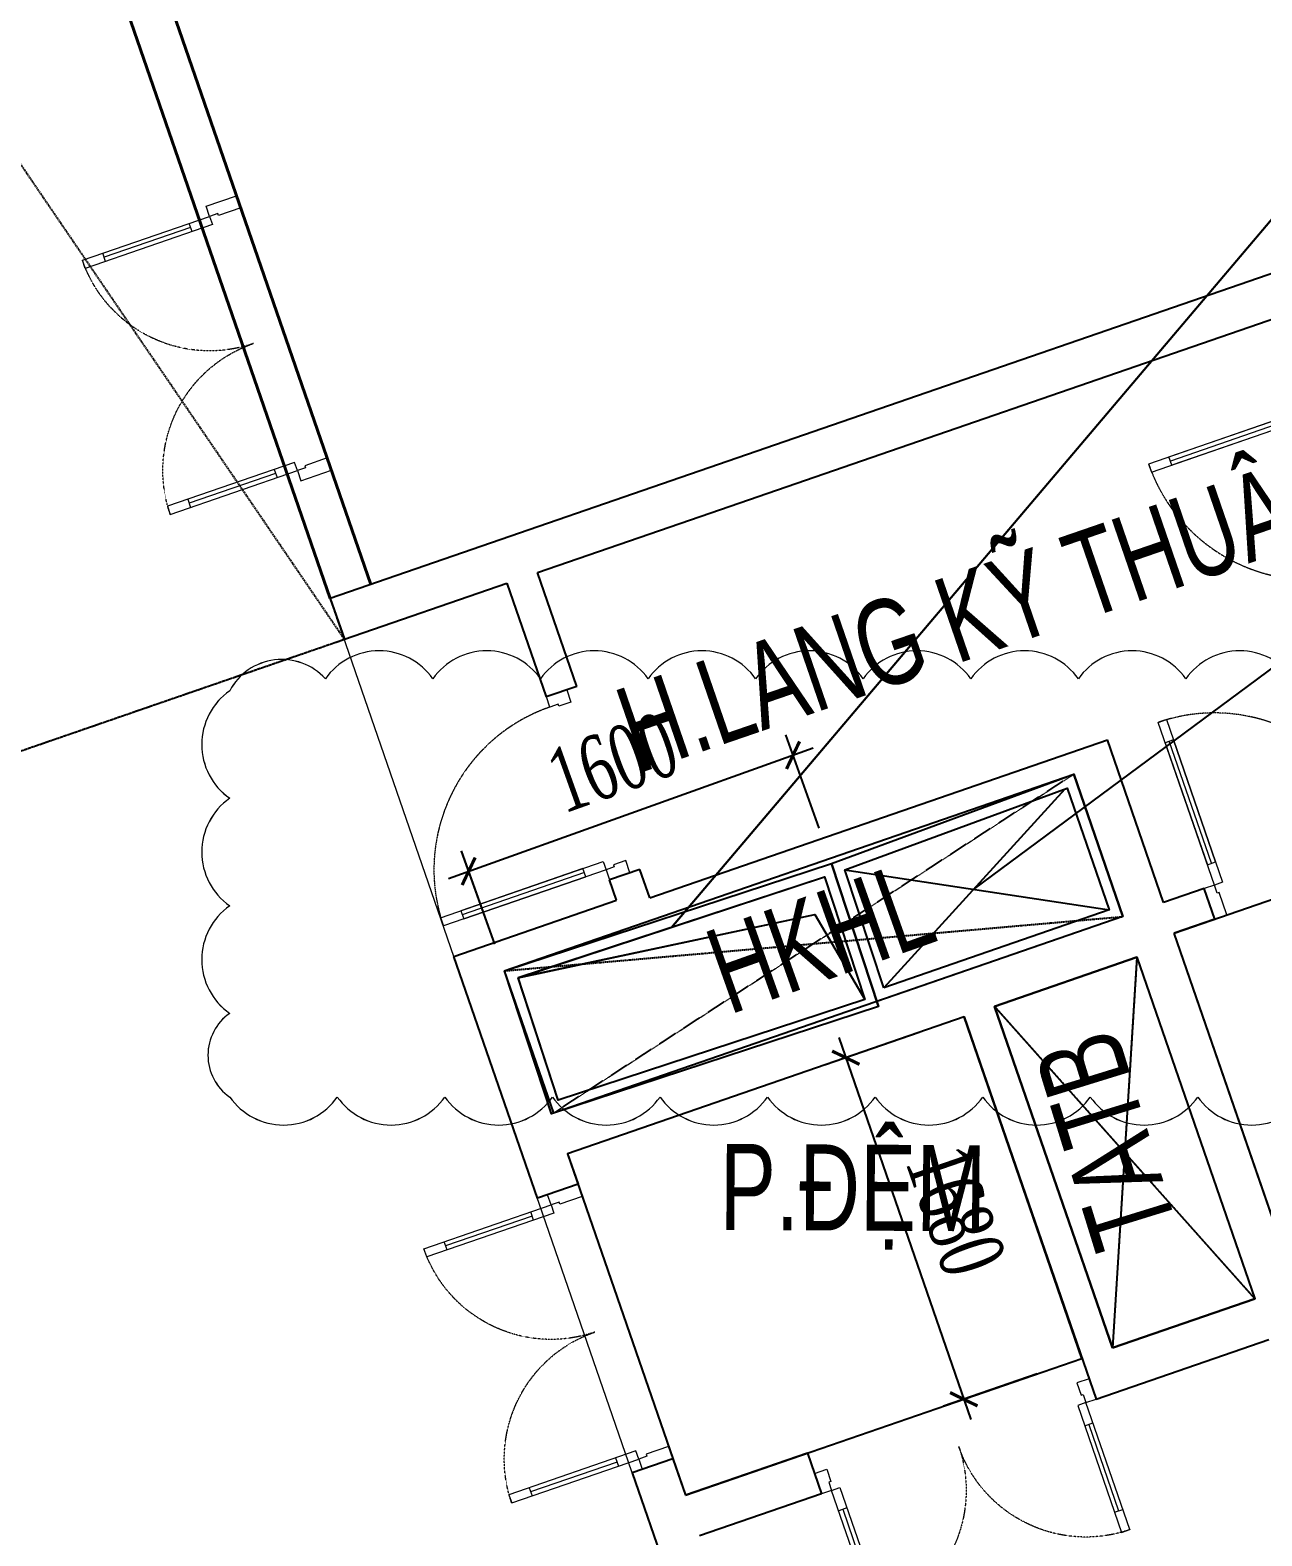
# Model space of a CAD drawing. Header units: millimetres. Extents: x -361340115 to 361596335, y -276742102 to 277032639.
# Drawn here: x 130696 to 136422, y 36125 to 43127 of the extents above; entities that cross this region are included whole.
import ezdxf
from ezdxf.enums import TextEntityAlignment as Align

# ---------------------------------------------------------------- set-up
doc = ezdxf.new("R2010")
doc.units = ezdxf.units.MM
doc.header["$MEASUREMENT"] = 0
for name, pattern in [('DASHED', [4.5, 3, -1.5]), ('Xref_ST_MBDV Cot vach 30.7.2022$0$HIDDEN', [0.375, 0.25, -0.125]), ('Xref_ST_MBDV Cot vach 30.7.2022$0$HIDDEN2', [0.1875, 0.125, -0.0625]), ('Xref_ST_MBDV Cot vach 30.7.2022$0$ST_MBDV Cot vach 220803$0$Xref_ST_MBDV Cot vach 30.7.2022$0$HIDDEN', [0.375, 0.25, -0.125])]:
    doc.linetypes.add(name, pattern=pattern)
for name, color, linetype in [('A-FLOR-OVHD', 40, 'DASHED'), ('A-LANDSCAPE', 83, 'Continuous'), ('KT-Net manh', 139, 'Continuous'), ('Xref_ST_MBDV Cot vach 30.7.2022$0$KT-Khuat', 9, 'Xref_ST_MBDV Cot vach 30.7.2022$0$HIDDEN'), ('Xref_ST_MBDV Cot vach 30.7.2022$0$KT-Text', 7, 'Continuous'), ('Xref_ST_MBDV Cot vach 30.7.2022$0$KT-Tuong', 1, 'Continuous'), ('Xref_ST_MBDV Cot vach 30.7.2022$0$ST_MBDV Cot vach 220803$0$Xref_ST_MBDV Cot vach 30.7.2022$0$KT-Tuong', 1, 'Continuous')]:
    doc.layers.add(name, color=color, linetype=linetype)
doc.layers.add('A-REVCLOUD', color=7, linetype='Continuous', true_color=0xfa291e)
for name, color, linetype, lineweight in [('KT-Kich thuoc', 159, 'Continuous', 18), ('KT-Net cat', 1, 'Continuous', 40), ('KT-Net thay', 7, 'Continuous', 15), ('Xref_ST_MBDV Cot vach 30.7.2022$0$CUA', 37, 'Continuous', 13), ('Xref_ST_MBDV Cot vach 30.7.2022$0$ST_MBDV Cot vach 220803$0$Xref_ST_MBDV Cot vach 30.7.2022$0$CUA', 37, 'Continuous', 13)]:
    doc.layers.add(name, color=color, linetype=linetype, lineweight=lineweight)
doc.layers.add('MEP', color=130, linetype='Continuous', plot=False)
doc.styles.add('vntimeh.shx', font='vntimeh.shx', dxfattribs={"width": 0.65})
doc.styles.add('Xref_ST_MBDV Cot vach 30.7.2022$0$Arial', font='arial.ttf', dxfattribs={"width": 0.7})
doc.dimstyles.new('1-150-HVAC DIM', dxfattribs={"dimscale": 100, "dimtxt": 3, "dimasz": 1, "dimexe": 1, "dimexo": 0, "dimgap": 1, "dimtad": 1, "dimdec": 0, "dimrnd": 10, "dimzin": 0, "dimdsep": 46, "dimtxsty": 'vntimeh.shx', "dimblk": 'ARCHTICK', "dimcen": 0.2, "dimdle": 1, "dimclrd": 7, "dimclre": 7, "dimclrt": 150, "dimadec": 0, "dimazin": 0, "dimtm": 1e-09, "dimtfac": 1, "dimtdec": 0, "dimtix": 1, "dimtmove": 0, "dimatfit": 3, "dimfxl": 3.6, "dimfxlon": 1, "dimtzin": 0, "dimarcsym": 0})

# ---------------------------------------------------------------- blocks, each defined once
blk = doc.blocks.new('*U8')
for p, q in [((-1260, 525), (-1300, 525)), ((-1280, 100), (-1280, 525)), ((-90, 525), (-50, 525)), ((-70, 100), (-70, 525)), ((-1260, 100), (-1300, 100)), ((-90, 100), (-50, 100))]:
    blk.add_line(p, q)
for points in [[(-1300, 0), (-1260, 0), (-1260, 625), (-1300, 625)], [(-50, 0), (-90, 0), (-90, 625), (-50, 625)], [(-1350, -100), (-1290, -100), (-1290, -40), (-1300, -40), (-1300, 0), (-1350, 0)], [(0, -100), (-60, -100), (-60, -40), (-50, -40), (-50, 0), (0, 0)]]:
    blk.add_lwpolyline(points, close=True)
at = {"linetype": 'Xref_ST_MBDV Cot vach 30.7.2022$0$HIDDEN2'}
for centre, start, end in [((-1300, 0), 0, 89.99996), ((-50, 0), 90.00004, 180)]:
    blk.add_arc(centre, 625, start, end, dxfattribs=at)
blk = doc.blocks.new('*U169')
for p, q in [((-1260, -100), (-1300, -100)), ((-1280, -100), (-1280, -525)), ((-90, -100), (-50, -100)), ((-70, -100), (-70, -525)), ((-1260, -525), (-1300, -525)), ((-90, -525), (-50, -525))]:
    blk.add_line(p, q)
for points in [[(-1350, 150), (-1290, 150), (-1290, 40), (-1300, 40), (-1300, 0), (-1350, 0)], [(0, 150), (-60, 150), (-60, 40), (-50, 40), (-50, 0), (0, 0)], [(-1300, 0), (-1260, 0), (-1260, -625), (-1300, -625)], [(-50, 0), (-90, 0), (-90, -625), (-50, -625)]]:
    blk.add_lwpolyline(points, close=True)
at = {"linetype": 'Xref_ST_MBDV Cot vach 30.7.2022$0$HIDDEN2'}
for centre, start, end in [((-1300, 0), 270.00004, 0), ((-50, 0), 180, 269.99996)]:
    blk.add_arc(centre, 625, start, end, dxfattribs=at)
blk = doc.blocks.new('*U10')
blk.add_line((70, 100), (70, 700))
for points in [[(50, 0), (50, 800), (90, 800), (90, 0)], [(50, 100), (90, 100), (90, 700), (50, 700)], [(0, -100), (60, -100), (60, -40), (50, -40), (50, 0), (0, 0)], [(900, -100), (840, -100), (840, -40), (850, -40), (850, 0), (900, 0)]]:
    blk.add_lwpolyline(points, close=True)
at = {"linetype": 'Xref_ST_MBDV Cot vach 30.7.2022$0$HIDDEN'}
blk.add_arc((50, 0), 800, 0, 90, dxfattribs=at)
blk = doc.blocks.new('*U15')
blk.add_line((-70, 100), (-70, 700))
for points in [[(-50, 0), (-50, 800), (-90, 800), (-90, 0)], [(-50, 100), (-90, 100), (-90, 700), (-50, 700)], [(-900, -100), (-840, -100), (-840, -40), (-850, -40), (-850, 0), (-900, 0)], [(0, -100), (-60, -100), (-60, -40), (-50, -40), (-50, 0), (0, 0)]]:
    blk.add_lwpolyline(points, close=True)
at = {"linetype": 'Xref_ST_MBDV Cot vach 30.7.2022$0$ST_MBDV Cot vach 220803$0$Xref_ST_MBDV Cot vach 30.7.2022$0$HIDDEN'}
blk.add_arc((-50, 0), 800, 90, 180, dxfattribs=at)
blk = doc.blocks.new('*U16')
blk.add_line((70, 100), (70, 700))
for points in [[(50, 0), (50, 800), (90, 800), (90, 0)], [(50, 100), (90, 100), (90, 700), (50, 700)], [(0, -150), (60, -150), (60, -40), (50, -40), (50, 0), (0, 0)], [(900, -150), (840, -150), (840, -40), (850, -40), (850, 0), (900, 0)]]:
    blk.add_lwpolyline(points, close=True)
at = {"linetype": 'Xref_ST_MBDV Cot vach 30.7.2022$0$ST_MBDV Cot vach 220803$0$Xref_ST_MBDV Cot vach 30.7.2022$0$HIDDEN'}
blk.add_arc((50, 0), 800, 0, 90, dxfattribs=at)
blk = doc.blocks.new('skylight+openings')
at = {"layer": 'A-FLOR-OVHD', "elevation": 0.2}
blk.add_lwpolyline([(53434.3, 5800), (55220.3, 5800), (55220.3, 12365.2), (53434.3, 12365.2)], close=True, dxfattribs=at)
blk.add_lwpolyline([(55220.3, 5800), (53434.3, 12365.2)], dxfattribs=at)
blk = doc.blocks.new('_ARCHTICK')
at = {"color": 0, "linetype": 'ByBlock', "const_width": 0.15}
blk.add_lwpolyline([(-0.5, -0.5), (0.5, 0.5)], dxfattribs=at)
blk = doc.blocks.new('*D210')
at = {"layer": 'Defpoints', "color": 0, "transparency": 16777216}
for p in [(58506.1, -89120.7, 0), (59054.3, -90708.8, 0), (57701.4, -91175.9, 0)]:
    blk.add_point(p, dxfattribs=at)
at = {"layer": 'KT-Net manh', "color": 7, "lineweight": -2, "transparency": 16777216}
for p, q in [((57493.4, -89470.4, 0), (57058.6, -89620.5, 0)), ((57120.5, -89493.3, 0), (57734, -91270.4, 0)), ((58041.7, -91058.4, 0), (57606.9, -91208.5, 0))]:
    blk.add_line(p, q, dxfattribs=at)
at = {"layer": 'KT-Net manh', "color": 7, "lineweight": -2, "transparency": 16777216, "xscale": 100, "yscale": 100, "zscale": 100}
for p, rotation in [((57153.1, -89587.8, 0), 109.0471379539804), ((57701.4, -91175.9, 0), 289.0471379539804)]:
    blk.add_blockref('_ARCHTICK', p, dxfattribs=dict(at, rotation=rotation))
at = {"layer": 'KT-Net manh', "color": 150, "transparency": 16777216, "insert": (57663.6, -90300.3, 0), "char_height": 300, "attachment_point": 5, "rotation": 289.04714, "style": 'vntimeh.shx'}
blk.add_mtext('1680', dxfattribs=at)
blk = doc.blocks.new('*D224')
at = {"layer": 'Defpoints', "color": 0, "transparency": 16777216}
for p in [(56907.7, -88181.3, 0), (57073.3, -88644.3, 0), (55565.6, -89183.8, 0)]:
    blk.add_point(p, dxfattribs=at)
at = {"layer": 'KT-Net manh', "color": 7, "lineweight": -2, "transparency": 16777216}
for p, q in [((55305.8, -88754.5, 0), (57001.8, -88147.6, 0)), ((57028.9, -88520.2, 0), (56874, -88087.1, 0)), ((55521.3, -89059.7, 0), (55366.3, -88626.6, 0))]:
    blk.add_line(p, q, dxfattribs=at)
at = {"layer": 'KT-Net manh', "color": 7, "lineweight": -2, "transparency": 16777216, "xscale": 100, "yscale": 100, "zscale": 100}
for p, rotation in [((56907.7, -88181.3, 0), 19.68954384899812), ((55400, -88720.8, 0), 199.6895438489981)]:
    blk.add_blockref('_ARCHTICK', p, dxfattribs=dict(at, rotation=rotation))
at = {"layer": 'KT-Net manh', "color": 150, "transparency": 16777216, "insert": (56069.6, -88215.6, 0), "char_height": 300, "attachment_point": 5, "rotation": 19.68954, "style": 'vntimeh.shx'}
blk.add_mtext('1600', dxfattribs=at)
blk = doc.blocks.new('A$C3d8987ab')
at = {"elevation": 0}
blk.add_lwpolyline([(57305, -89349.3), (57086.5, -88684.3), (58212.4, -88270), (58440.8, -88931.7), (57297.5, -89326.4)], dxfattribs=at)
at = {"layer": 'A-REVCLOUD', "color": 6, "elevation": -0.1}
for points in [[(56342.1, -88981.5), (68319.1, -74844.5), (79919.7, -74844.5)], [(57745.8, -88805), (68319.1, -80967.9), (79919.7, -80967.9)]]:
    blk.add_lwpolyline(points, dxfattribs=at)
at = {"layer": 'A-REVCLOUD', "color": 210, "elevation": 0}
blk.add_lwpolyline([(57329.1, -89262.6), (57149, -88714.5), (58181.7, -88334.6), (58377.2, -88900.7)], close=True, dxfattribs=at)
for points in [[(58170.4, -88338.7), (57329.1, -89262.6)], [(57149, -88714.5), (58377.2, -88900.7)]]:
    blk.add_lwpolyline(points, dxfattribs=at)
at = {"layer": 'A-REVCLOUD', "color": 7, "extrusion": (5.2137e-06, -1.58677e-05, 1), "elevation": 1.7}
blk.add_lwpolyline([(55566.4, -89183.7), (57086.5, -88684.3), (57305, -89349.3), (55784.9, -89848.7)], close=True, dxfattribs=at)
at = {"layer": 'A-REVCLOUD', "color": 210, "extrusion": (5.2137e-06, -1.58677e-05, 1), "elevation": 1.7}
blk.add_lwpolyline([(55629.5, -89215.6), (57054.6, -88747.4), (57241.9, -89317.4), (55816.8, -89785.6)], close=True, dxfattribs=at)
blk.add_lwpolyline([(55629.5, -89215.6), (57009.1, -88921.2), (57241.9, -89317.4)], dxfattribs=at)
at = {"layer": 'KT-Net manh', "color": 6, "elevation": 0}
for points in [[(58392.6, -90937.2), (57844.4, -89349.2), (58506.1, -89120.7), (59054.3, -90708.8), (58392.6, -90937.2)], [(58506.1, -89120.7), (58392.6, -90937.2)], [(57844.4, -89349.2), (59054.3, -90708.8)]]:
    blk.add_lwpolyline(points, dxfattribs=at)
at = {"layer": 'KT-Net thay', "color": 1, "elevation": 0}
blk.add_lwpolyline([(59233.9, -87825.9, 0.520567), (58733.9, -87825.9, 0.520567), (58233.9, -87825.9, 0.520567), (57733.9, -87825.9, 0.520567), (57233.9, -87825.9, 0.520567), (56733.9, -87825.9, 0.520567), (56233.9, -87825.9, 0.520567), (55733.9, -87825.9, 0.520567), (55233.9, -87825.9, 0.520567), (54733.9, -87825.9, 0.520567), (54289.5, -87881.5, 0.520567), (54289.5, -88381.5, 0.520567), (54289.5, -88881.5, 0.520567), (54289.5, -89381.5, 0.520567), (54289.5, -89770.7, 0.520567), (54789.5, -89770.7, 0.520567), (55289.5, -89770.7, 0.520567), (55789.5, -89770.7, 0.520567), (56289.5, -89770.7, 0.520567), (56789.5, -89770.7, 0.520567), (57289.5, -89770.7, 0.520567), (57789.5, -89770.7, 0.520567), (58289.5, -89770.7, 0.520567), (58789.5, -89770.7, 0.520567), (59289.5, -89770.7, 0.520567)], format="xyb", dxfattribs=at)
at = {"layer": 'KT-Net manh', "color": 3}
for p1, p2, distance, picture, middle in [((55565.6, -89183.8, 0), (57073.3, -88644.3, 0), 491.7, '*D224', (56069.6, -88215.6, 0)), ((58506.1, -89120.7, 0), (59054.3, -90708.8, 0), -1431.3, '*D210', (57663.6, -90300.3, 0))]:
    dim = blk.add_aligned_dim(p1=p1, p2=p2, distance=distance, dimstyle='1-150-HVAC DIM', dxfattribs=at)
    dim.commit()
    dim.dimension.update_dxf_attribs({"geometry": picture, "text_midpoint": middle})
blk = doc.blocks.new('A$Cd3fdeb23')
blk.add_blockref('A$C3d8987ab', (-104053.5, 107286.2, 0))

msp = doc.modelspace()

# ---------------------------------------------------------------- hatches: boundary and pattern name
at = {"layer": 'A-LANDSCAPE'}
h = msp.add_hatch(dxfattribs=at)
h.set_pattern_fill('GRASS', color=256, scale=300)
h.set_pattern_definition([(109.04714, (211384.8, 56962.35), (-269.7463, 131.28946), [56.25, -368.0141]), (64.04714, (211384.8, 56962.35), (-269.7463, 131.2895), [56.25, -243.75]), (154.04714, (211384.8, 56962.35), (-131.2895, -269.7463), [56.25, -243.75])])
edge = h.paths.add_edge_path()
edge.add_spline(control_points=[(134329.4, 22776.3), (134427.5, 19328.2), (131017.1, 18809.7), (127606.7, 18291.3), (126675.7, 21612.9), (125744.7, 24934.4), (128927.7, 26264.1)], knot_values=[2, 2, 2, 3.448374, 3.448374, 4.896747, 4.896747, 6.345121, 6.345121, 6.345121], weights=[1, 0.749038, 1, 0.749038, 1, 0.749038, 1], degree=2, periodic=0)
edge.add_spline(control_points=[(128927.7, 26264.1), (129840.3, 26579.1), (130752.8, 26894.2)], knot_values=[6.345121, 6.345121, 6.345121, 7.345121, 7.345121, 7.345121], weights=[1, 1, 1], degree=2, periodic=0)
edge.add_spline(control_points=[(130752.8, 26894.2), (130229.4, 28410.4), (129705.9, 29926.6)], knot_values=[7.345121, 7.345121, 7.345121, 8.345121, 8.345121, 8.345121], weights=[1, 1, 1], degree=2, periodic=0)
edge.add_spline(control_points=[(129705.9, 29926.6), (127986.5, 29333), (126267, 28739.4)], knot_values=[8.345121, 8.345121, 8.345121, 9.345121, 9.345121, 9.345121], weights=[1, 1, 1], degree=2, periodic=0)
edge.add_spline(control_points=[(126267, 28739.4), (126062.3, 29788.3), (125045.8, 30118.6)], knot_values=[9.345121, 9.345121, 9.345121, 10.409051, 10.409051, 10.409051], weights=[1, 0.861812, 1], degree=2, periodic=0)
edge.add_spline(control_points=[(125045.8, 30118.6), (122799.5, 30611), (122281.7, 32851.5), (121763.8, 35092.1), (123566.1, 36520.3)], knot_values=[10.409051, 10.409051, 10.409051, 11.536896, 11.536896, 12.66474, 12.66474, 12.66474], weights=[1, 0.845165, 1, 0.845165, 1], degree=2, periodic=0)
edge.add_spline(control_points=[(123566.1, 36520.3), (124280.9, 38718.3), (122133.1, 39572.1)], knot_values=[12.66474, 12.66474, 12.66474, 14.171546, 14.171546, 14.171546], weights=[1, 0.729365, 1], degree=2, periodic=0)
edge.add_spline(control_points=[(122133.1, 39572.1), (120289.4, 40437.7), (120971.1, 42357.1)], knot_values=[14.171546, 14.171546, 14.171546, 15.64462, 15.64462, 15.64462], weights=[1, 0.740799, 1], degree=2, periodic=0)
edge.add_spline(control_points=[(120971.1, 42357.1), (121570.7, 43812), (120444.3, 44911)], knot_values=[15.64462, 15.64462, 15.64462, 16.833182, 16.833182, 16.833182], weights=[1, 0.828551, 1], degree=2, periodic=0)
edge.add_spline(control_points=[(120444.3, 44911), (119648.3, 45675.7), (118852.3, 46440.5)], knot_values=[16.833182, 16.833182, 16.833182, 17.833182, 17.833182, 17.833182], weights=[1, 1, 1], degree=2, periodic=0)
edge.add_spline(control_points=[(118852.3, 46440.5), (118375.9, 46898.2), (118135.8, 47513.6)], knot_values=[17.833182, 17.833182, 17.833182, 18.266675, 18.266675, 18.266675], weights=[1, 0.976602, 1], degree=2, periodic=0)
edge.add_spline(control_points=[(118135.8, 47513.6), (111293.6, 45150.8), (104451.4, 42788)], knot_values=[18.266675, 18.266675, 18.266675, 19.266675, 19.266675, 19.266675], weights=[1, 1, 1], degree=2, periodic=0)
edge.add_spline(control_points=[(104451.4, 42788), (104696, 42079.5), (104940.7, 41371)], knot_values=[19.266675, 19.266675, 19.266675, 20.266675, 20.266675, 20.266675], weights=[1, 1, 1], degree=2, periodic=0)
edge.add_spline(control_points=[(104940.7, 41371), (102175.6, 40416.3), (99410.6, 39461.7)], knot_values=[20.266675, 20.266675, 20.266675, 21.266675, 21.266675, 21.266675], weights=[1, 1, 1], degree=2, periodic=0)
edge.add_spline(control_points=[(99410.6, 39461.7), (99590.7, 38939.6), (99770.8, 38417.5)], knot_values=[21.266675, 21.266675, 21.266675, 22.266675, 22.266675, 22.266675], weights=[1, 1, 1], degree=2, periodic=0)
edge.add_spline(control_points=[(99770.8, 38417.5), (105230.6, 40301.2), (110690.3, 42184.8)], knot_values=[22.266675, 22.266675, 22.266675, 23.266675, 23.266675, 23.266675], weights=[1, 1, 1], degree=2, periodic=0)
edge.add_spline(control_points=[(110690.3, 42184.8), (110749.3, 42231.2), (110756.6, 42305.9)], knot_values=[23.266675, 23.266675, 23.266675, 24.072704, 24.072704, 24.072704], weights=[1, 0.919883, 1], degree=2, periodic=0)
edge.add_spline(control_points=[(110756.6, 42305.9), (110868.5, 42820.9), (110980.4, 43335.8)], knot_values=[24.072704, 24.072704, 24.072704, 25.072704, 25.072704, 25.072704], weights=[1, 1, 1], degree=2, periodic=0)
edge.add_spline(control_points=[(110980.4, 43335.8), (111105.8, 43953), (111708.3, 44136.3)], knot_values=[25.072704, 25.072704, 25.072704, 26.147699, 26.147699, 26.147699], weights=[1, 0.858993, 1], degree=2, periodic=0)
edge.add_spline(control_points=[(111708.3, 44136.3), (113914.5, 44895.3), (116120.7, 45654.2)], knot_values=[26.147699, 26.147699, 26.147699, 27.147699, 27.147699, 27.147699], weights=[1, 1, 1], degree=2, periodic=0)
edge.add_spline(control_points=[(116120.7, 45654.2), (116983.4, 45952.4), (117281.7, 45089.7)], knot_values=[27.147699, 27.147699, 27.147699, 28.71843, 28.71843, 28.71843], weights=[1, 0.70713, 1], degree=2, periodic=0)
edge.add_spline(control_points=[(117281.7, 45089.7), (121446.3, 33044.3), (125610.9, 20999)], knot_values=[28.71843, 28.71843, 28.71843, 29.71843, 29.71843, 29.71843], weights=[1, 1, 1], degree=2, periodic=0)
edge.add_spline(control_points=[(125610.9, 20999), (126798.1, 17565.5), (130431, 17565.5)], knot_values=[29.71843, 29.71843, 29.71843, 30.956348, 30.956348, 30.956348], weights=[1, 0.814483, 1], degree=2, periodic=0)
edge.add_line((130431, 17565.5), (135970.9, 17565.5))
edge.add_spline(control_points=[(135970.9, 17565.5), (141429.1, 17565.5), (141429.1, 24644.3)], knot_values=[31.956348, 31.956348, 31.956348, 33.527145, 33.527145, 33.527145], weights=[1, 0.707107, 1], degree=2, periodic=0)
edge.add_spline(control_points=[(141429.1, 24644.3), (141429.1, 25654.9), (141429.1, 26665.5)], knot_values=[33.527145, 33.527145, 33.527145, 34.527145, 34.527145, 34.527145], weights=[1, 1, 1], degree=2, periodic=0)
edge.add_spline(control_points=[(141429.1, 26665.5), (140899.6, 26665.4), (140370.1, 26665.2)], knot_values=[34.527145, 34.527145, 34.527145, 35.527145, 35.527145, 35.527145], weights=[1, 1, 1], degree=2, periodic=0)
edge.add_spline(control_points=[(140370.1, 26665.2), (140370, 23178.3), (138639.9, 23177.9), (136909.7, 23177.6), (136909.2, 26664.5)], knot_values=[35.527145, 35.527145, 35.527145, 37.09777, 37.09777, 38.668396, 38.668396, 38.668396], weights=[1, 0.707167, 1, 0.707167, 1], degree=2, periodic=0)
edge.add_spline(control_points=[(136909.2, 26664.5), (135619.3, 26665.6), (134329.4, 26666.8)], knot_values=[0, 0, 0, 1, 1, 1], weights=[1, 1, 1], degree=2, periodic=0)
edge.add_spline(control_points=[(134329.4, 26666.8), (134329.4, 24721.6), (134329.4, 22776.3)], knot_values=[1, 1, 1, 2, 2, 2], weights=[1, 1, 1], degree=2, periodic=0)
h.paths.add_polyline_path([(125626.2, 26116.5), (125202.2, 27344.5), (129266.4, 28747.6), (129690.3, 27519.6)], flags=16)
h.paths.add_polyline_path([(134601.1, 26178), (135902.7, 26176.3), (135902.7, 22090.5), (134601.1, 22090.5)], flags=16)
h.paths.add_polyline_path([(135799.2, 21890.5), (135803.1, 19293), (134698.1, 19299.4), (134699.2, 21891)], flags=16)

# ---------------------------------------------------------------- linework, layer by layer
at = {"layer": 'Defpoints'}
for points in [[(136013.5, 38928.1), (137336.8, 39384.9), (138462.1, 36125.5), (138462.1, 32974.7), (138111.4, 32851.4)], [(133742.3, 36313.7), (135585.5, 36950.1), (135037.3, 38538.1), (133194, 37901.8)]]:
    msp.add_lwpolyline(points, close=True, dxfattribs=at)
at = {"layer": 'KT-Kich thuoc', "color": 2}
msp.add_lwpolyline([(132091.2, 40483.2), (139747.7, 43126.6), (141080.8, 39265.6), (147762.1, 39265.6), (147762.1, 28565.6), (136205.8, 28565.6)], close=True, dxfattribs=at)
at = {"layer": 'KT-Net cat'}
for p, q in [((128959.7, 49553.4, 0), (132091.2, 40483.2, 0)), ((129214.1, 49429.6, 0), (132280.3, 40548.5, 0))]:
    msp.add_line(p, q, dxfattribs=at)
at = {"layer": 'KT-Net thay', "elevation": 0}
msp.add_lwpolyline([(132091.2, 40483.2), (139747.7, 43126.6), (141080.8, 39265.6), (147762.1, 39265.6), (147762.1, 32165.6), (147762.1, 32165.6), (147762.1, 28565.6), (136205.8, 28565.6)], close=True, dxfattribs=at)
at = {"layer": 'Xref_ST_MBDV Cot vach 30.7.2022$0$KT-Khuat', "linetype": 'Xref_ST_MBDV Cot vach 30.7.2022$0$HIDDEN', "ltscale": 5}
for p, q in [((135840.7, 38815.5), (135727.3, 36999.1)), ((135179.1, 38587.1), (136389, 37227.5))]:
    msp.add_line(p, q, dxfattribs=at)
for points in [[(135547, 39666.3), (133128.8, 38090.8)], [(132900.3, 38752.5), (135775.5, 39004.6)]]:
    msp.add_lwpolyline(points, dxfattribs=at)
at = {"layer": 'Xref_ST_MBDV Cot vach 30.7.2022$0$KT-Tuong'}
for p, q in [((139747.7, 43126.6), (132090.7, 40483)), ((133905.2, 40897.9, 0), (139624, 42872.3, 0)), ((133054.5, 40604.2), (133905.2, 40897.9, 0)), ((132157, 40294.3), (132912.7, 40555.2)), ((132912.7, 40555.2), (133095.4, 40025.9)), ((133237.2, 40074.8), (133054.5, 40604.2)), ((132090.7, 40483), (132157, 40294.3)), ((133237.2, 40074.8), (133095.4, 40025.9)), ((133576.6, 39091.8), (135703.4, 39826)), ((135964.5, 39069.8), (135703.4, 39826)), ((132900.3, 38752.5), (135547, 39666.3)), ((135775.5, 39004.6), (135547, 39666.3)), ((133530.9, 39224.1), (133389.2, 39175.1)), ((133576.6, 39091.8), (133530.9, 39224.1)), ((133421.8, 39080.6), (133389.2, 39175.1)), ((132665.6, 38819.5), (133421.8, 39080.6)), ((135775.5, 39004.6), (133128.8, 38090.8)), ((138111.4, 32851.4), (136013.5, 38928.1)), ((133053.9, 37694.7), (132665.6, 38819.5)), ((135840.7, 38815.5), (135179.1, 38587.1)), ((135840.7, 38815.5), (136389, 37227.5)), ((132900.3, 38752.5), (133128.8, 38090.8)), ((135179.1, 38587.1), (135727.3, 36999.1)), ((135037.3, 38538.1), (133194, 37901.8)), ((135037.3, 38538.1), (135650.8, 36761.1)), ((133243, 37760), (133053.9, 37694.7)), ((135727.3, 36999.1), (136389, 37227.5)), ((135650.8, 36761.1), (136454.3, 37038.5)), ((133683.6, 36483.9), (133494.5, 36418.6)), ((133683.6, 36483.9), (133742.3, 36313.7)), ((134309.4, 36509.5), (133742.3, 36313.7)), ((134309.4, 36509.5), (134374.7, 36320.5)), ((133494.5, 36418.6), (136201.6, 28577.7)), ((134374.7, 36320.5), (133807.6, 36124.7))]:
    msp.add_line(p, q, dxfattribs=at)
msp.add_lwpolyline([(133194, 37901.8), (133243, 37760)], dxfattribs=at)
at = {"layer": 'Xref_ST_MBDV Cot vach 30.7.2022$0$ST_MBDV Cot vach 220803$0$Xref_ST_MBDV Cot vach 30.7.2022$0$KT-Tuong'}
for points in [[(136202.5, 38993.3), (136153.6, 39135.1), (135964.5, 39069.8)], [(136202.5, 38993.3), (136013.5, 38928.1)]]:
    msp.add_lwpolyline(points, dxfattribs=at)

# ---------------------------------------------------------------- block references
at = {"layer": 'A-FLOR-OVHD', "rotation": 19.0471379636342}
msp.add_blockref('skylight+openings', (81853.2, 16791.1), dxfattribs=at)
at = {"layer": 'MEP'}
msp.add_blockref('A$C3d8987ab', (77334.7, 127936.3, 0), dxfattribs=at)
at = {"layer": 'Xref_ST_MBDV Cot vach 30.7.2022$0$CUA', "xscale": -1}
for name, p, rotation in [('*U169', (131514.2, 42307.6, 0), 289.0471379539868), ('*U169', (133101.2, 37711), 289.0471379539868), ('*U8', (135650.8, 36761.1), 199.0471379539868)]:
    msp.add_blockref(name, p, dxfattribs=dict(at, rotation=rotation))
at = {"layer": 'Xref_ST_MBDV Cot vach 30.7.2022$0$CUA', "rotation": 109.0471379539809}
msp.add_blockref('*U10', (133389.8, 39175.4), dxfattribs=at)
at = {"layer": 'Xref_ST_MBDV Cot vach 30.7.2022$0$ST_MBDV Cot vach 220803$0$Xref_ST_MBDV Cot vach 30.7.2022$0$CUA', "extrusion": (5.05853e-09, -7.09797e-09, 1)}
for name, p, rotation in [('*U15', (136635.1, 41417.4), 109.0471379532344), ('*U16', (136153.6, 39135.1), 19.04713795400045)]:
    msp.add_blockref(name, p, dxfattribs=dict(at, rotation=rotation))

# ---------------------------------------------------------------- texts
at = {"layer": 'Xref_ST_MBDV Cot vach 30.7.2022$0$KT-Text', "style": 'Xref_ST_MBDV Cot vach 30.7.2022$0$Arial', "width": 0.7}
msp.add_text('H.LANG KỸ THUẬT', height=400, rotation=19, dxfattribs=at).set_placement((133522.3, 39669))
at = {"layer": 'Xref_ST_MBDV Cot vach 30.7.2022$0$KT-Text', "extrusion": (-7.71519e-08, -2.67965e-08, 1), "style": 'Xref_ST_MBDV Cot vach 30.7.2022$0$Arial', "width": 0.7}
msp.add_text('HKHL', height=400, rotation=19.58286, dxfattribs=at).set_placement((134436, 38721.5), align=Align.CENTER)
at = {"layer": 'Xref_ST_MBDV Cot vach 30.7.2022$0$KT-Text', "extrusion": (2.35248e-08, -7.82116e-08, 1), "style": 'Xref_ST_MBDV Cot vach 30.7.2022$0$Arial', "width": 0.7}
msp.add_text('TATB', height=400, rotation=107.17014, dxfattribs=at).set_placement((135887.3, 38023), align=Align.CENTER)
at = {"layer": 'Xref_ST_MBDV Cot vach 30.7.2022$0$KT-Text', "extrusion": (-8.16658e-08, 1.08046e-09, 1), "style": 'Xref_ST_MBDV Cot vach 30.7.2022$0$Arial', "width": 0.7}
msp.add_text('P.ĐỆM', height=400, rotation=359.6717, dxfattribs=at).set_placement((134519.9, 37544.6), align=Align.CENTER)

# ---------------------------------------------------------------- next in the draw order: block references
at = {"layer": 'MEP'}
msp.add_blockref('A$Cd3fdeb23', (181388.2, 20650, 0), dxfattribs=at)

doc.saveas('drawing.dxf')
